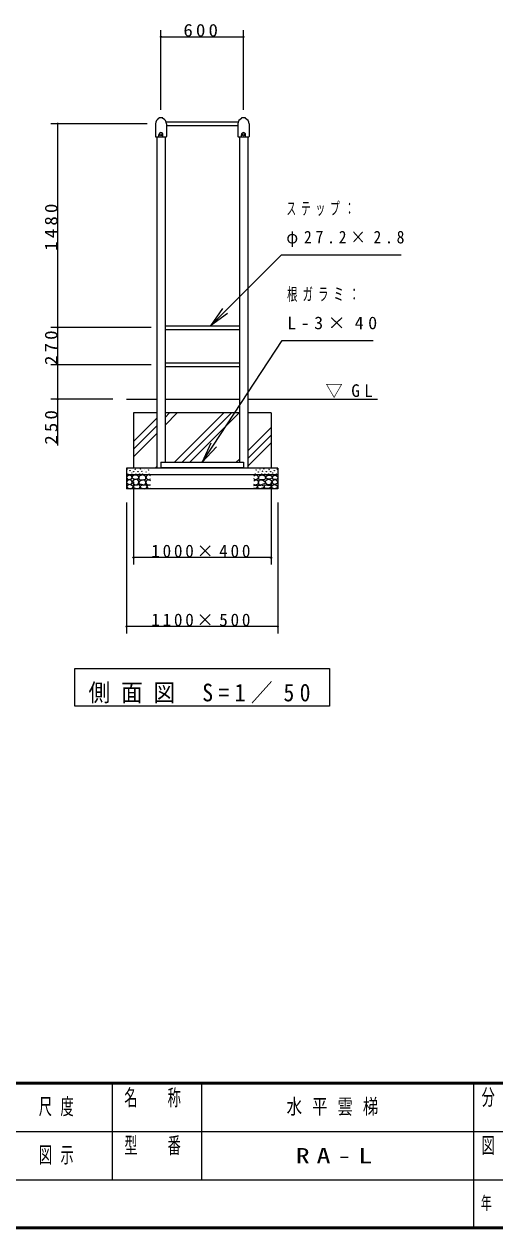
# Model space of a CAD drawing. Units: millimetres at full size, with parts at other scales. Extents: x -19540 to 0, y -2046 to 13350.
# Drawn here: x -10015 to -6593, y 0 to 8740 of the extents above; entities that cross this region are included whole.
import ezdxf

# ---------------------------------------------------------------- set-up
doc = ezdxf.new("R2010")
doc.units = ezdxf.units.MM
for name, color, linetype, lineweight in [('A3図枠', 7, 'Continuous', 25), ('線', 7, 'Continuous', 13), ('補助', 2, 'Continuous', 13)]:
    doc.layers.add(name, color=color, linetype=linetype, lineweight=lineweight)
doc.layers.add('図面プロファイル', color=7, linetype='Continuous')
doc.styles.add('ＭＳ ゴシック', font='')
doc.styles.get('ＭＳ ゴシック').set_extended_font_data('MS Gothic')

# ---------------------------------------------------------------- blocks, each defined once
blk = doc.blocks.new('dimension_origin')
at = {"color": 0, "linetype": 'Continuous', "lineweight": -2}
blk.add_circle((0, 0), 1.25, dxfattribs=at)

msp = doc.modelspace()

# ---------------------------------------------------------------- linework, layer by layer
at = {"layer": 'A3図枠', "lineweight": 50}
for p, q in [((-19250, 1050), (0, 1050)), ((-19250, 0), (0, 0))]:
    msp.add_line(p, q, dxfattribs=at)
at = {"layer": 'A3図枠', "color": 211}
for p, q in [((-9375, 1050), (-9375, 350)), ((-6750, 1050), (-6750, 0)), ((-9375, 700), (-3500, 700)), ((-12125, 350), (0, 350))]:
    msp.add_line(p, q, dxfattribs=at)
at = {"layer": 'A3図枠'}
for p, q in [((-8725, 1050), (-8725, 350)), ((-12125, 700), (-9375, 700))]:
    msp.add_line(p, q, dxfattribs=at)
at = {"layer": '線'}
for p, q in [((-9035.075, 8053.558), (-9035.075, 8057.477)), ((-9006.075, 8058.477), (-9034.075, 8058.477)), ((-9005.075, 8053.558), (-9005.075, 8057.477)), ((-8435.075, 8053.558), (-8435.075, 8057.477)), ((-8406.075, 8058.477), (-8434.075, 8058.477)), ((-8405.075, 8053.558), (-8405.075, 8057.477)), ((-9060.075, 8017.227), (-9060.075, 7922.477)), ((-8983.256, 8030.077), (-8456.893, 8030.077)), ((-8980.825, 8002.877), (-8459.325, 8002.877)), ((-8980.075, 8016.477), (-8980.075, 7922.477)), ((-8460.075, 8017.227), (-8460.075, 7922.477)), ((-8380.075, 8016.477), (-8380.075, 7922.477)), ((-9059.075, 7921.477), (-8981.075, 7921.477)), ((-9050.325, 7919.977), (-9050.325, 5516.477)), ((-8989.825, 7919.977), (-8989.825, 5558.477)), ((-8459.075, 7921.477), (-8381.075, 7921.477)), ((-8450.325, 7919.977), (-8450.325, 5558.477)), ((-8389.825, 7919.977), (-8389.825, 5516.477)), ((-8989.825, 6550.077), (-8450.325, 6550.077)), ((-8989.825, 6522.877), (-8450.325, 6522.877)), ((-8989.825, 6280.077), (-8450.325, 6280.077)), ((-8989.825, 6252.877), (-8450.325, 6252.877)), ((-9270.075, 6016.477), (-9050.325, 6016.477)), ((-8989.825, 6016.477), (-8450.325, 6016.477)), ((-8389.825, 6016.477), (-7445.419, 6016.477)), ((-9050.325, 5916.477), (-9220.075, 5916.477)), ((-9220.075, 5916.477), (-9220.075, 5516.477)), ((-8450.325, 5916.477), (-8989.825, 5916.477)), ((-8220.075, 5916.477), (-8389.825, 5916.477)), ((-8220.075, 5916.477), (-8220.075, 5516.477)), ((-9270.075, 5516.477), (-9270.075, 5366.477)), ((-8170.075, 5516.477), (-9270.075, 5516.477)), ((-9020.075, 5558.477), (-9020.075, 5518.477)), ((-9020.075, 5558.477), (-8420.075, 5558.477)), ((-9020.075, 5518.477), (-8420.075, 5518.477)), ((-8989.825, 5518.477), (-8989.825, 5516.477)), ((-8450.325, 5518.477), (-8450.325, 5516.477)), ((-8420.075, 5558.477), (-8420.075, 5518.477)), ((-8170.075, 5516.477), (-8170.075, 5366.477)), ((-8170.075, 5466.477), (-9270.075, 5466.477)), ((-8170.075, 5366.477), (-9270.075, 5366.477))]:
    msp.add_line(p, q, dxfattribs=at)
at = {"layer": '線', "color": 2, "lineweight": 25}
for p, q in [((-9035.075, 7921.477), (-9035.075, 7936.477)), ((-9005.075, 7921.477), (-9005.075, 7936.477)), ((-8435.075, 7921.477), (-8435.075, 7936.477)), ((-8405.075, 7921.477), (-8405.075, 7936.477)), ((-9020.075, 5521.477), (-8420.075, 5521.477))]:
    msp.add_line(p, q, dxfattribs=at)
for points in [[(-9247.626, 5465.88), (-9254.088, 5463.339), (-9260.3, 5459.859), (-9266.158, 5455.822), (-9269.806, 5450.354), (-9268.793, 5442.772), (-9263.785, 5436.413), (-9256.92, 5433.823), (-9249.21, 5433.561), (-9241.598, 5434.166), (-9235.269, 5436.729), (-9231.517, 5442.015), (-9230.199, 5448.453), (-9231.048, 5453.659), (-9234.002, 5458.592), (-9240.162, 5463.42)], [(-9250.161, 5432.927), (-9255.49, 5430.135), (-9260.934, 5425.957), (-9267.382, 5419.137), (-9269.806, 5412.332), (-9266.178, 5407.505), (-9259.666, 5403.143), (-9253.029, 5398.856), (-9246.359, 5396.806), (-9238.714, 5399.253), (-9232.417, 5405.678), (-9229.311, 5413.956), (-9230.833, 5422.471), (-9238.991, 5429.722)], [(-9208.202, 5465.97), (-9213.107, 5465.353), (-9218.744, 5463.267), (-9226.715, 5457.48), (-9230.366, 5450.564), (-9229.491, 5446.601), (-9225.771, 5442.184), (-9216.28, 5437.412), (-9206.31, 5435.968), (-9198.96, 5435.795), (-9191.444, 5437.319), (-9183.845, 5441.934), (-9180.092, 5448.131), (-9181.061, 5452.784), (-9185.768, 5458.132), (-9196.436, 5464.338)], [(-9220.906, 5401.64), (-9208.317, 5394.784), (-9194.958, 5393.802), (-9184.674, 5401.256), (-9179.821, 5412.993), (-9182.102, 5423.77), (-9189.011, 5431.913), (-9197.836, 5435.347), (-9209.013, 5434.075), (-9222.767, 5426.021), (-9228.744, 5415.155), (-9226.109, 5407.961)], [(-9156.383, 5466.176), (-9161.644, 5463.947), (-9167.123, 5461.701), (-9173.278, 5459.475), (-9178.042, 5456.331), (-9179.94, 5451.94), (-9180.369, 5446.307), (-9180.073, 5440.179), (-9177.684, 5435.03), (-9170.318, 5432.161), (-9161.216, 5431.808), (-9153.932, 5431.224), (-9146.717, 5430.913), (-9138.608, 5432.293), (-9132.218, 5436.104), (-9129.518, 5441.77), (-9129.174, 5448.276), (-9130.763, 5453.989), (-9133.829, 5458.479), (-9137.231, 5460.966), (-9141.884, 5462.954), (-9149.06, 5465.133)], [(-9157.387, 5429.562), (-9162.88, 5426.769), (-9168.469, 5423.615), (-9174.663, 5420.007), (-9179.01, 5415.236), (-9180, 5409.708), (-9177.929, 5404.154), (-9171.211, 5400.395), (-9163.063, 5398.748), (-9156.645, 5396.586), (-9150.359, 5394.423), (-9143.989, 5393.396), (-9137.385, 5394.964), (-9131.207, 5402.196), (-9129.276, 5412.263), (-9130.984, 5420.768), (-9136.304, 5427.399), (-9146.375, 5430.685)], [(-8283.767, 5466.176), (-8278.506, 5463.947), (-8273.027, 5461.701), (-8266.872, 5459.475), (-8262.108, 5456.331), (-8260.21, 5451.94), (-8259.781, 5446.307), (-8260.076, 5440.179), (-8262.466, 5435.03), (-8269.832, 5432.161), (-8278.934, 5431.808), (-8286.218, 5431.224), (-8293.433, 5430.913), (-8301.542, 5432.293), (-8307.932, 5436.104), (-8310.631, 5441.77), (-8310.975, 5448.276), (-8309.387, 5453.989), (-8306.321, 5458.479), (-8302.919, 5460.966), (-8298.266, 5462.954), (-8291.089, 5465.133)], [(-8282.763, 5429.562), (-8277.269, 5426.769), (-8271.681, 5423.615), (-8265.486, 5420.007), (-8261.139, 5415.236), (-8260.149, 5409.708), (-8262.22, 5404.154), (-8268.939, 5400.395), (-8277.087, 5398.748), (-8283.504, 5396.586), (-8289.79, 5394.423), (-8296.161, 5393.396), (-8302.765, 5394.964), (-8308.943, 5402.196), (-8310.873, 5412.263), (-8309.165, 5420.768), (-8303.846, 5427.399), (-8293.774, 5430.685)], [(-8219.244, 5401.64), (-8231.833, 5394.784), (-8245.192, 5393.802), (-8255.476, 5401.256), (-8260.328, 5412.993), (-8258.048, 5423.77), (-8251.138, 5431.913), (-8242.314, 5435.347), (-8231.137, 5434.075), (-8217.382, 5426.021), (-8211.405, 5415.155), (-8214.041, 5407.961)], [(-8231.947, 5465.97), (-8227.043, 5465.353), (-8221.406, 5463.267), (-8213.435, 5457.48), (-8209.783, 5450.564), (-8210.658, 5446.601), (-8214.378, 5442.184), (-8223.869, 5437.412), (-8233.84, 5435.968), (-8241.19, 5435.795), (-8248.706, 5437.319), (-8256.304, 5441.934), (-8260.058, 5448.131), (-8259.089, 5452.784), (-8254.382, 5458.132), (-8243.714, 5464.338)], [(-8189.989, 5432.927), (-8184.66, 5430.135), (-8179.216, 5425.957), (-8172.767, 5419.137), (-8170.344, 5412.332), (-8173.972, 5407.505), (-8180.483, 5403.143), (-8187.121, 5398.856), (-8193.791, 5396.806), (-8201.435, 5399.253), (-8207.732, 5405.678), (-8210.839, 5413.956), (-8209.316, 5422.471), (-8201.158, 5429.722)], [(-8192.523, 5465.88), (-8186.061, 5463.339), (-8179.849, 5459.859), (-8173.991, 5455.822), (-8170.344, 5450.354), (-8171.356, 5442.772), (-8176.364, 5436.413), (-8183.23, 5433.823), (-8190.939, 5433.561), (-8198.551, 5434.166), (-8204.88, 5436.729), (-8208.633, 5442.015), (-8209.95, 5448.453), (-8209.102, 5453.659), (-8206.148, 5458.592), (-8199.988, 5463.42)], [(-9250.98, 5396.994), (-9262.3, 5390.975), (-9269.111, 5382.16), (-9260.624, 5370.891), (-9242.189, 5366.776), (-9227.835, 5372.887), (-9222.41, 5383.259), (-9233.192, 5392.368)], [(-9193.876, 5392.85), (-9201.411, 5393.477), (-9209.554, 5392.039), (-9218.481, 5387.982), (-9222.798, 5382.579), (-9220.111, 5377.897), (-9214.149, 5373.389), (-9207.67, 5369.546), (-9200.364, 5367.172), (-9188.515, 5367.406), (-9178.199, 5371.497), (-9173.496, 5376.304), (-9171.442, 5382.038), (-9172.502, 5387.187), (-9176.578, 5391.769), (-9184.976, 5394.309)], [(-9151.57, 5394.683), (-9160.038, 5391.088), (-9166.977, 5386.304), (-9170.001, 5383.788), (-9171.842, 5380.357), (-9167.877, 5374.868), (-9158.057, 5370.627), (-9148.318, 5367.401), (-9139.136, 5366.843), (-9128.294, 5371.346), (-9121.567, 5379.006), (-9120.759, 5382.996), (-9122.108, 5387.385), (-9129.749, 5391.162), (-9139.407, 5391.98), (-9145.637, 5393.225)], [(-8288.58, 5394.683), (-8280.111, 5391.088), (-8273.173, 5386.304), (-8270.149, 5383.788), (-8268.307, 5380.357), (-8272.273, 5374.868), (-8282.092, 5370.627), (-8291.832, 5367.401), (-8301.013, 5366.843), (-8311.855, 5371.346), (-8318.582, 5379.006), (-8319.39, 5382.996), (-8318.042, 5387.385), (-8310.4, 5391.162), (-8300.743, 5391.98), (-8294.513, 5393.225)], [(-8246.273, 5392.85), (-8238.738, 5393.477), (-8230.596, 5392.039), (-8221.668, 5387.982), (-8217.352, 5382.579), (-8220.038, 5377.897), (-8226.001, 5373.389), (-8232.48, 5369.546), (-8239.786, 5367.172), (-8251.634, 5367.406), (-8261.95, 5371.497), (-8266.653, 5376.304), (-8268.707, 5382.038), (-8267.648, 5387.187), (-8263.572, 5391.769), (-8255.174, 5394.309)], [(-8189.17, 5396.994), (-8177.85, 5390.975), (-8171.039, 5382.16), (-8179.525, 5370.891), (-8197.96, 5366.776), (-8212.314, 5372.887), (-8217.74, 5383.259), (-8206.958, 5392.368)]]:
    msp.add_lwpolyline(points, close=True, dxfattribs=at)
for points in [[(-9095.075, 5459.776), (-9103.502, 5464.632), (-9112.185, 5466.113), (-9117.805, 5464.425), (-9122.957, 5460.727), (-9127.429, 5455.418), (-9129.294, 5448.687), (-9125.627, 5439.916), (-9117.571, 5433.478), (-9109.272, 5431.099), (-9102.045, 5432.21), (-9097.995, 5435.586), (-9095.075, 5440.132)], [(-9095.392, 5423.656), (-9102.532, 5429.118), (-9110.6, 5431.577), (-9117.306, 5430.352), (-9123.274, 5426.507), (-9127.667, 5420.726), (-9129.294, 5413.516), (-9126.63, 5404.908), (-9120.423, 5397.991), (-9112.783, 5394.119), (-9105.214, 5393.238), (-9100.06, 5394.677), (-9095.392, 5397.357)], [(-8345.075, 5459.776), (-8336.648, 5464.632), (-8327.965, 5466.113), (-8322.345, 5464.425), (-8317.192, 5460.727), (-8312.72, 5455.418), (-8310.855, 5448.687), (-8314.523, 5439.916), (-8322.578, 5433.478), (-8330.878, 5431.099), (-8338.104, 5432.21), (-8342.154, 5435.586), (-8345.075, 5440.132)], [(-8344.758, 5423.656), (-8337.617, 5429.118), (-8329.549, 5431.577), (-8322.844, 5430.352), (-8316.875, 5426.507), (-8312.483, 5420.726), (-8310.855, 5413.516), (-8313.519, 5404.908), (-8319.727, 5397.991), (-8327.366, 5394.119), (-8334.936, 5393.238), (-8340.09, 5394.677), (-8344.758, 5397.357)], [(-9095.075, 5389.119), (-9101.093, 5392.438), (-9108.382, 5393.238), (-9117.099, 5388.904), (-9121.373, 5382.148), (-9120.761, 5378.478), (-9117.888, 5374.227), (-9110.726, 5368.756), (-9103.313, 5366.94), (-9099.017, 5367.991), (-9095.075, 5370.108)], [(-8345.075, 5389.119), (-8339.056, 5392.438), (-8331.767, 5393.238), (-8323.051, 5388.904), (-8318.776, 5382.148), (-8319.389, 5378.478), (-8322.262, 5374.227), (-8329.424, 5368.756), (-8336.837, 5366.94), (-8341.133, 5367.991), (-8345.075, 5370.108)]]:
    msp.add_lwpolyline(points, dxfattribs=at)
for centre, radius in [((-9020.075, 7936.477), 7), ((-8420.075, 7936.477), 7), ((-9263.469, 5508.654), 1), ((-9206.119, 5506.436), 1), ((-9167.658, 5510.569), 1), ((-9139.547, 5505.974), 1), ((-8300.602, 5505.974), 1), ((-8272.492, 5510.569), 1), ((-8234.031, 5506.436), 1), ((-8176.681, 5508.654), 1), ((-9260.3, 5473.801), 1), ((-9244.458, 5497.248), 1), ((-9231.467, 5480.455), 1), ((-9217.525, 5489.96), 1), ((-9202.634, 5472.85), 1), ((-9186.579, 5490.026), 1), ((-9174.956, 5472.998), 1), ((-9157.657, 5493.54), 1), ((-9152.792, 5472.457), 1), ((-9127.384, 5487.323), 1), ((-9111.166, 5501.649), 1), ((-9105.76, 5472.457), 1), ((-8334.389, 5472.457), 1), ((-8328.983, 5501.649), 1), ((-8312.765, 5487.323), 1), ((-8287.358, 5472.457), 1), ((-8282.492, 5493.54), 1), ((-8265.194, 5472.998), 1), ((-8253.571, 5490.026), 1), ((-8237.516, 5472.85), 1), ((-8222.624, 5489.96), 1), ((-8208.683, 5480.455), 1), ((-8195.692, 5497.248), 1), ((-8179.849, 5473.801), 1)]:
    msp.add_circle(centre, radius, dxfattribs=at)
at = {"layer": '線'}
for centre, radius, start, end in [((-9020.075, 8016.477), 40, 112.02431, 180), ((-9034.075, 8057.477), 1, 90, 180), ((-9006.075, 8057.477), 1, 0, 90), ((-9020.075, 8016.477), 40, 0, 67.97569), ((-8420.075, 8016.477), 40, 112.02431, 180), ((-8434.075, 8057.477), 1, 90, 180), ((-8406.075, 8057.477), 1, 0, 90), ((-8420.075, 8016.477), 40, 0, 67.97569), ((-9059.075, 7922.477), 1, 180, 270), ((-8981.075, 7922.477), 1, 270, 0), ((-8459.075, 7922.477), 1, 180, 270), ((-8381.075, 7922.477), 1, 270, 0)]:
    msp.add_arc(centre, radius, start, end, dxfattribs=at)
at = {"layer": '線', "color": 2, "lineweight": 25}
for centre in [(-9020.075, 7936.477), (-8420.075, 7936.477)]:
    msp.add_arc(centre, 15, 0, 180, dxfattribs=at)
at = {"layer": '補助'}
for p, q in [((-9020.075, 8116.477), (-9020.075, 8696.727)), ((-8420.075, 8116.477), (-8420.075, 8696.727)), ((-9020.075, 8646.727), (-8420.075, 8646.727)), ((-9120.075, 8016.477), (-9820.075, 8016.477)), ((-9770.075, 6536.477), (-9770.075, 8016.477)), ((-9089.825, 6536.477), (-9820.075, 6536.477)), ((-9089.825, 6536.477), (-9820.075, 6536.477)), ((-9770.075, 6266.477), (-9770.075, 6536.477)), ((-9089.825, 6266.477), (-9820.075, 6266.477)), ((-9089.825, 6266.477), (-9820.075, 6266.477)), ((-9770.075, 5680.049), (-9770.075, 6266.477)), ((-9370.075, 6016.477), (-9820.075, 6016.477)), ((-9220.075, 5709.601), (-9050.325, 5879.351)), ((-8989.825, 5827.598), (-8900.945, 5916.477)), ((-8989.825, 5883.724), (-8957.072, 5916.477)), ((-8922.186, 5558.477), (-8564.186, 5916.477)), ((-8866.059, 5558.477), (-8508.059, 5916.477)), ((-8809.932, 5558.477), (-8451.932, 5916.477)), ((-9220.075, 5653.474), (-9050.325, 5823.224)), ((-8389.825, 5641.825), (-8220.075, 5811.575)), ((-9220.075, 5597.348), (-9050.325, 5767.098)), ((-8389.825, 5585.699), (-8220.075, 5755.449)), ((-8389.825, 5529.572), (-8220.075, 5699.322)), ((-8473.173, 5558.477), (-8450.325, 5581.325)), ((-9220.075, 5416.477), (-9220.075, 4816.477)), ((-8220.075, 5416.477), (-8220.075, 4816.477)), ((-9270.075, 5266.477), (-9270.075, 4316.477)), ((-8170.075, 5266.477), (-8170.075, 4316.477)), ((-8220.075, 4866.477), (-9220.075, 4866.477)), ((-8170.075, 4366.477), (-9270.075, 4366.477))]:
    msp.add_line(p, q, dxfattribs=at)
at = {"layer": '補助', "lineweight": 25}
for p, q in [((-8553.888, 6656.143), (-8144.584, 7065.447)), ((-8144.584, 7065.447), (-8094.584, 7065.447)), ((-8094.584, 7065.447), (-7274.811, 7065.447)), ((-8571.565, 6673.821), (-8659.954, 6550.077)), ((-8659.954, 6550.077), (-8553.888, 6656.143)), ((-8536.21, 6638.466), (-8659.954, 6550.077)), ((-8637.762, 5683.875), (-8139.636, 6442.732)), ((-8139.636, 6442.732), (-8089.636, 6442.732)), ((-8089.636, 6442.732), (-7478.662, 6442.732)), ((-8658.661, 5697.594), (-8720.075, 5558.477)), ((-8720.075, 5558.477), (-8637.762, 5683.875)), ((-8616.862, 5670.156), (-8720.075, 5558.477)), ((-9061.474, 5516.477), (-9050.325, 5527.626))]:
    msp.add_line(p, q, dxfattribs=at)
msp.add_lwpolyline([(-9644.999, 4061.88), (-7795.151, 4061.88), (-7795.151, 3786.884), (-9644.999, 3786.884)], close=True, dxfattribs=at)

# ---------------------------------------------------------------- block references
at = {"layer": '補助', "xscale": 3.33, "yscale": 3.33}
for p in [(-9020.075, 8646.727), (-9220.075, 4866.477), (-9270.075, 4366.477)]:
    msp.add_blockref('dimension_origin', p, dxfattribs=at)
for p, rotation in [((-8420.075, 8646.727), 180), ((-9770.075, 8016.477), 270), ((-9770.075, 6536.477), 270), ((-9770.075, 6536.477), 90), ((-9770.075, 6266.477), 90), ((-9770.075, 6266.477), 270), ((-9770.075, 6016.477), 90), ((-8220.075, 4866.477), 180), ((-8170.075, 4366.477), 180)]:
    msp.add_blockref('dimension_origin', p, dxfattribs=dict(at, rotation=rotation))

# ---------------------------------------------------------------- texts
at = {"layer": 'A3図枠', "color": 4, "style": 'ＭＳ ゴシック'}
for s, insert, char_height, attachment_point in [('\\T1.64;\\W0.6;名\u3000称', (-9050, 1005.138), 117.3, 2), ('\\T1.64;\\W0.6;分\u3000\u3000類', (-6375, 1008.333), 117.3, 2), ('\\T1.64;\\W0.6;尺度', (-9750, 875), 117.3, 5), ('\\T1.64;\\W0.6;型\u3000番', (-9050, 658.333), 117.3, 2), ('\\T1.64;\\W0.6;図面番号', (-6375, 658.333), 117.3, 2), ('\\T1.64;\\W0.6;図示', (-9750, 525), 117.3, 5), ('\\T1.64;\\W0.6;年\u3000月\u3000日', (-6375, 175), 95.31, 5)]:
    msp.add_mtext(s, dxfattribs=dict(at, insert=insert, char_height=char_height, attachment_point=attachment_point))
at = {"layer": '図面プロファイル', "char_height": 110, "attachment_point": 5, "style": 'ＭＳ ゴシック'}
for s, insert in [('\\T1.64;\\W0.75;水平雲梯', (-7737.5, 875)), ('\\T1.5;\\W1.35;RA-L', (-7737.5, 525))]:
    msp.add_mtext(s, dxfattribs=dict(at, insert=insert))
at = {"layer": '補助', "style": 'ＭＳ ゴシック'}
for s, insert, char_height, attachment_point in [('\\T1.33;\\W1.1;600', (-8720.075, 8647.727), 91.64, 8), ('\\T1.5;\\W0.55;ステップ：', (-8108.334, 7447.331), 91.64, 1), ('\\T1.5;\\W0.9;φ27.2×2.8', (-8108.334, 7238.998), 91.64, 1), ('\\T1.5;\\W0.6;根ガラミ：', (-8103.386, 6824.616), 91.64, 1), ('\\T1.5;\\W1.05;L-3×40', (-8103.386, 6616.283), 91.64, 1), ('\\T1.5;▽GL', (-7824.314, 6024.811), 91.64, 7), ('\\T1.32;1000×400', (-8720.075, 4867.477), 91.64, 8), ('\\T1.32;1100×500', (-8720.075, 4367.477), 91.64, 8), ('\\T1.5;\\W0.9;側面図\\~S=1／50', (-8720.075, 3807.715), 128.3, 8)]:
    msp.add_mtext(s, dxfattribs=dict(at, insert=insert, char_height=char_height, attachment_point=attachment_point))
at = {"layer": '補助', "char_height": 91.64, "attachment_point": 8, "rotation": 90, "style": 'ＭＳ ゴシック'}
for s, insert in [('\\T1.33;\\W1.1;1480', (-9771.075, 7276.477)), ('\\T1.33;\\W1.1;270', (-9771.075, 6401.477)), ('\\T1.33;\\W1.1;250', (-9771.075, 5822.906))]:
    msp.add_mtext(s, dxfattribs=dict(at, insert=insert))

doc.saveas('drawing.dxf')
